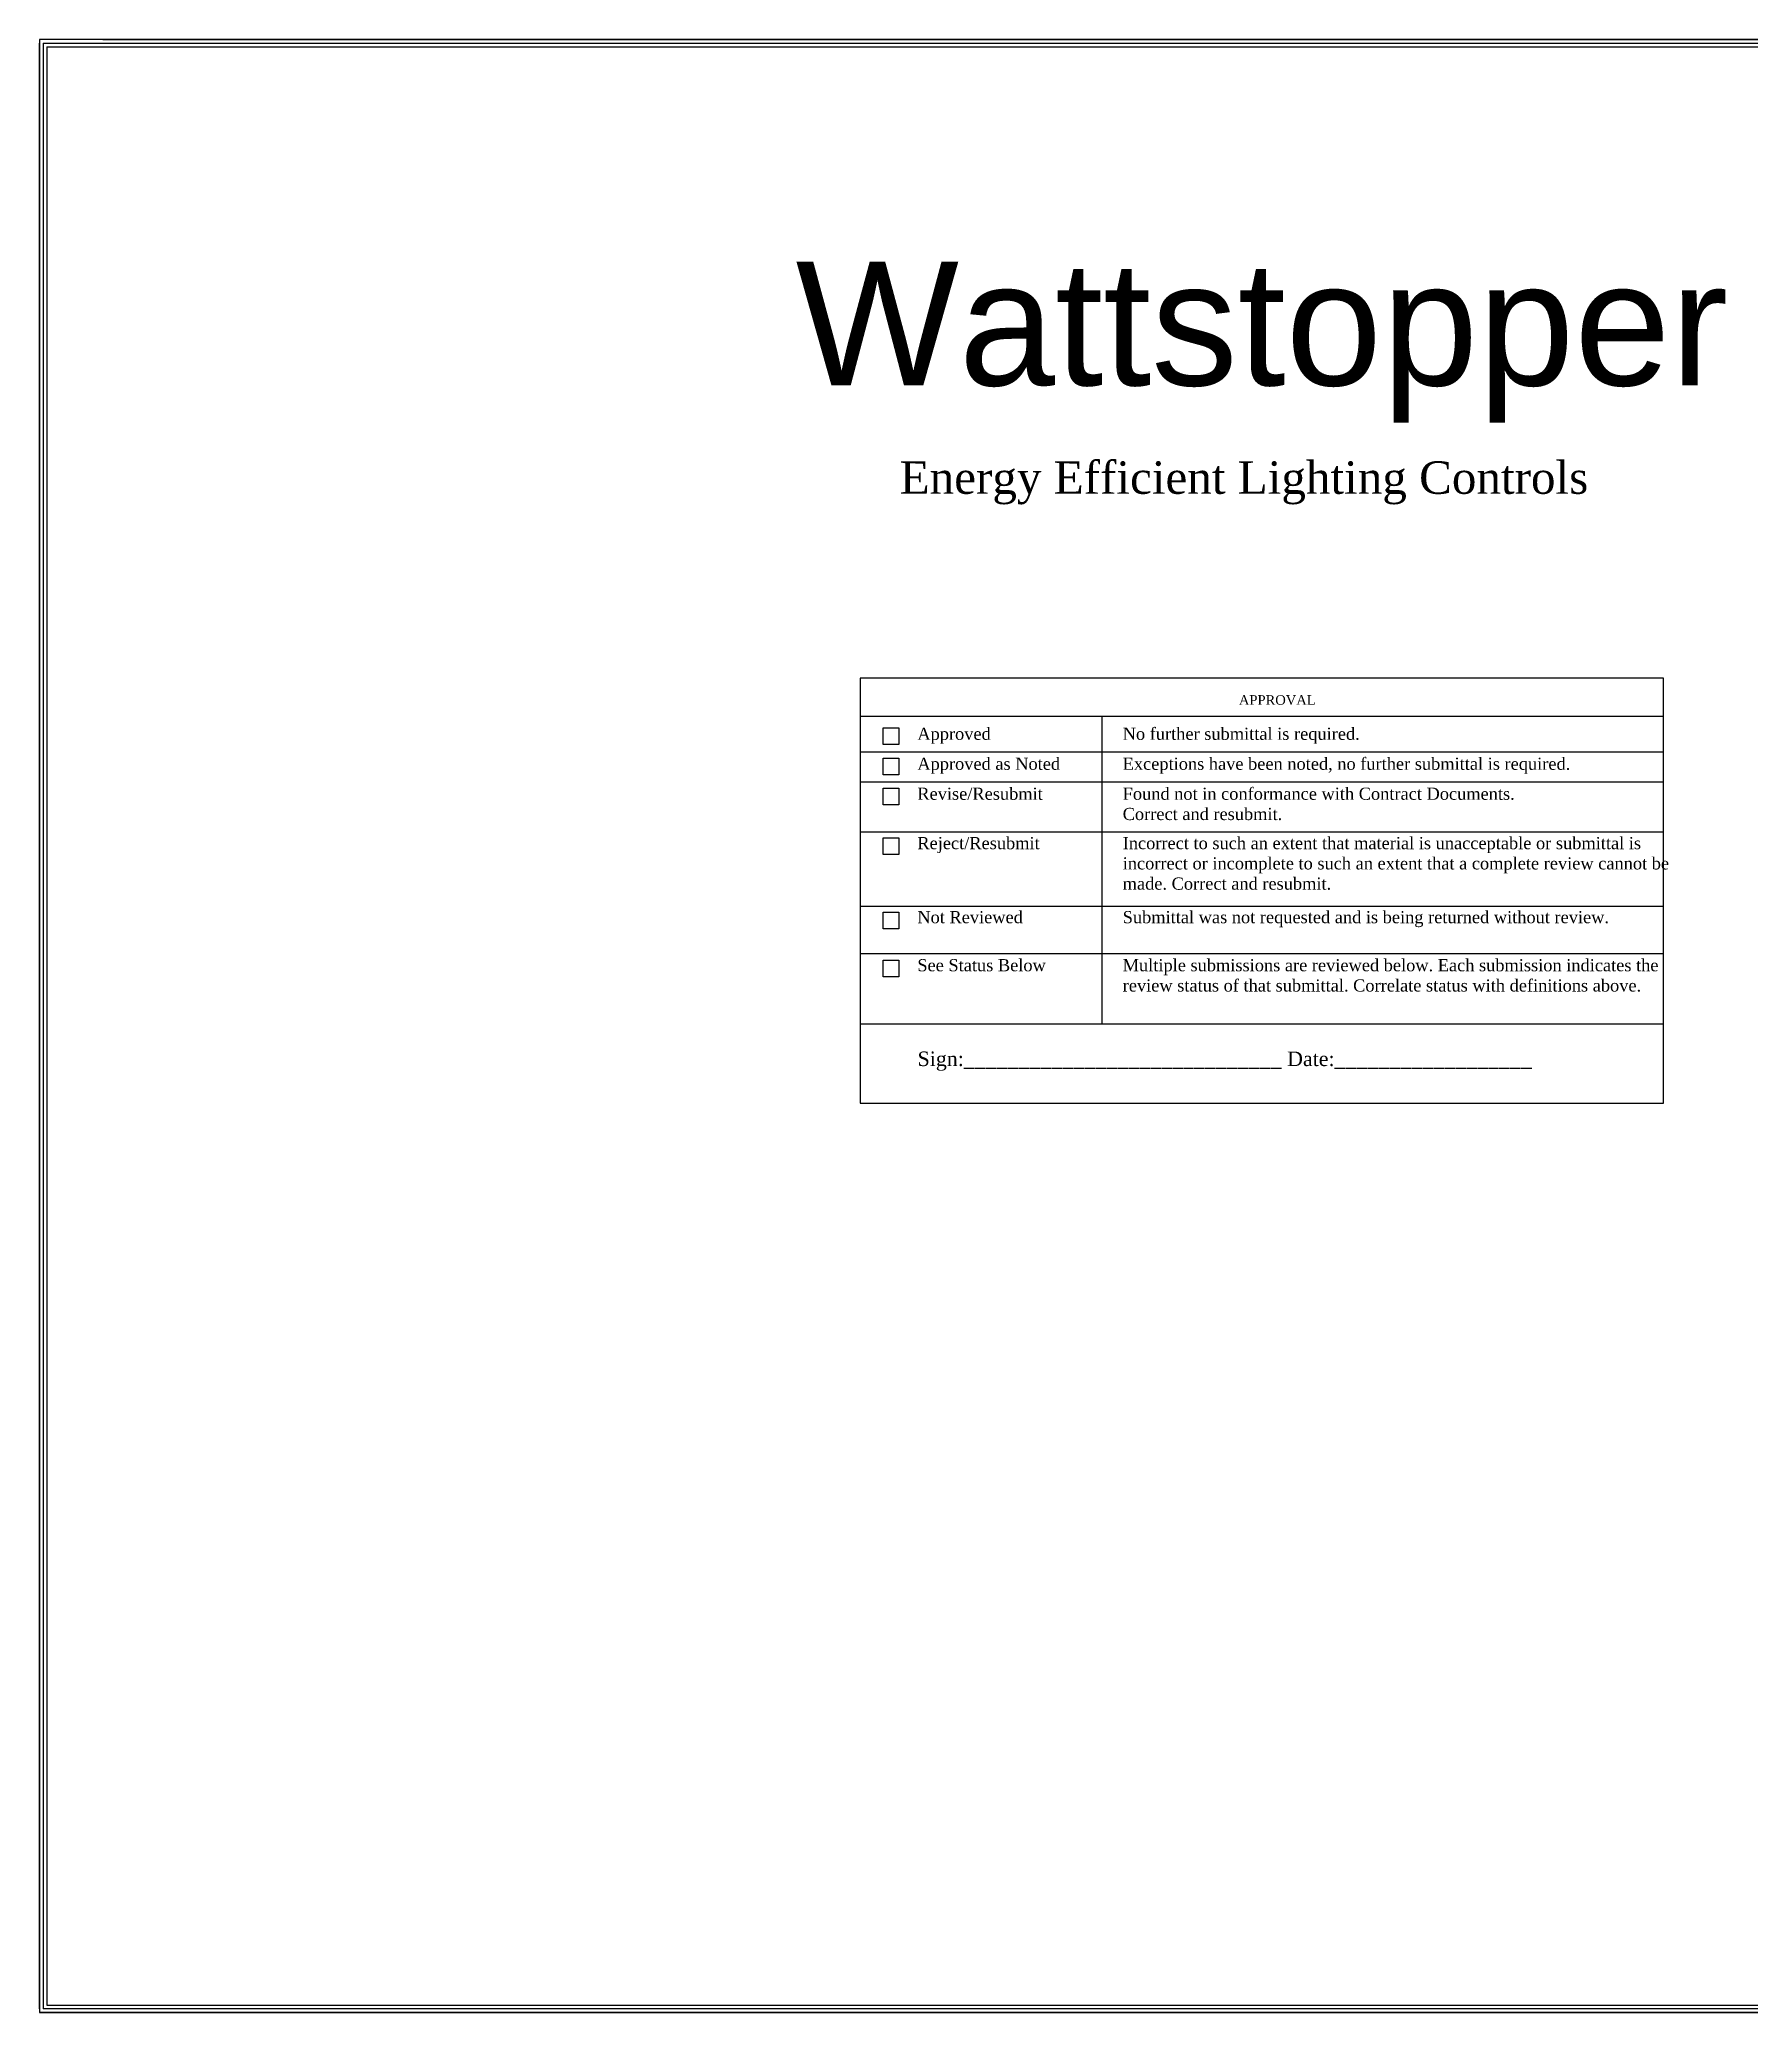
# Paper-space layout 'COMPANY 36 X 48' of a CAD drawing. Header units: inches. Extents: x -0.4 to 47.6, y 0 to 36.
# Drawn here: x -0.43 to 30.8, y 0 to 36 of the extents above; entities that cross this region are included whole.
import ezdxf
from ezdxf.enums import TextEntityAlignment as Align

# ---------------------------------------------------------------- set-up
doc = ezdxf.new("R2010")
doc.units = ezdxf.units.IN
doc.header["$MEASUREMENT"] = 0
doc.layers.add('_WS_WattStopper', color=160, linetype='Continuous')
doc.styles.add('Arial', font='arial.ttf', dxfattribs={"height": 0.1875})
doc.styles.get("Standard").update_dxf_attribs({"font": 'arial.ttf'})
doc.styles.add('WSTB', font='times.ttf')

# ---------------------------------------------------------------- blocks, each defined once
blk = doc.blocks.new('*U13')
at = {"layer": '_WS_WattStopper', "linetype": 'Continuous'}
for p, q in [((48, 36), (0, 36)), ((0, 36), (0, 0)), ((0, 0.066), (0, 35.934)), ((0.066, 35.934), (0.066, 0.066)), ((0.066, 35.934), (47.934, 35.934)), ((0.133, 35.867), (47.867, 35.867)), ((0.133, 35.867), (0.133, 0.133)), ((1.154, 36), (48, 36))]:
    blk.add_line(p, q, dxfattribs=at)
at = {"layer": '_WS_WattStopper'}
for p, q in [((19.378, 23.651), (19.378, 18.032)), ((29.626, 22.997), (14.973, 22.997)), ((29.626, 22.448), (14.973, 22.448)), ((29.626, 21.534), (14.973, 21.534)), ((29.626, 20.183), (14.973, 20.183)), ((29.626, 19.317), (14.973, 19.317)), ((29.626, 18.032), (14.973, 18.032)), ((0, 0), (48, 0)), ((47.934, 0.066), (0.066, 0.066)), ((0.133, 0.133), (47.867, 0.133)), ((48, 0), (0, 0))]:
    blk.add_line(p, q, dxfattribs=at)
for points in [[(14.973, 23.651), (14.973, 16.594), (29.626, 16.594), (29.626, 24.348), (14.973, 24.348), (14.973, 23.651)], [(15.389, 23.441), (15.676, 23.441), (15.676, 23.137), (15.389, 23.137)], [(15.389, 22.884), (15.676, 22.884), (15.676, 22.58), (15.389, 22.58)], [(15.389, 22.338), (15.676, 22.338), (15.676, 22.035), (15.389, 22.035)], [(15.389, 21.431), (15.676, 21.431), (15.676, 21.127), (15.389, 21.127)], [(15.389, 20.076), (15.676, 20.076), (15.676, 19.772), (15.389, 19.772)], [(15.389, 19.202), (15.676, 19.202), (15.676, 18.899), (15.389, 18.899)]]:
    blk.add_lwpolyline(points, close=True, dxfattribs=at)
blk.add_lwpolyline([(14.973, 23.651), (29.626, 23.651)], dxfattribs=at)
at = {"insert": (13.845, 25.539), "char_height": 0.18, "attachment_point": 6}
blk.add_mtext('\\A1;', dxfattribs=at)
at = {"layer": '_WS_WattStopper', "style": 'WSTB'}
blk.add_text('APPROVAL', height=0.1756, dxfattribs=at).set_placement((22.58, 23.861), align=Align.CENTER)
at = {"layer": '_WS_WattStopper', "insert": (22.299, 30.476), "char_height": 0.42353, "attachment_point": 5, "style": 'Arial'}
blk.add_mtext_dynamic_manual_height_columns('\\A2;{\\fArial|b0|i0|c0|p34;\\H5.3333x;Wattstopper}', width=0.68888, gutter_width=0.938, heights=[0], dxfattribs=at)
at = {"layer": '_WS_WattStopper', "linetype": 'Continuous', "insert": (11.413, 28.303), "char_height": 0.3359, "width": 20.78802, "attachment_point": 1, "style": 'WSTB'}
blk.add_mtext('\\pi4.2787;{\\H1.7653x;Energy Efficient Lighting Controls}', dxfattribs=at)
at = {"layer": '_WS_WattStopper', "attachment_point": 1, "style": 'WSTB'}
for s, insert, char_height, width in [('{\\H1.7653x;Approved}', (16.014, 23.443), 0.12559, 10.10724), ('{\\H1.7653x;No further submittal is required.}', (19.76, 23.443), 0.12559, 10.10724), ('{\\H1.7653x;Approved as Noted}', (16.014, 22.896), 0.12559, 10.10724), ('{\\H1.7653x;Exceptions have been noted, no further submittal is required.}', (19.76, 22.896), 0.12559, 10.10724), ('{\\H1.7653x;Revise/Resubmit}', (16.014, 22.349), 0.12559, 10.10724), ('{\\H1.7653x;Found not in conformance with Contract Documents. \\PCorrect and resubmit.}', (19.76, 22.349), 0.12559, 10.10724), ('{\\H1.7653x;Reject/Resubmit}', (16.014, 21.448), 0.12559, 10.10724), ('\\pt7.912;{\\H1.7653x;Incorrect to such an extent that material is unacceptable or submittal is incorrect or incomplete to such an extent that a complete review cannot be made. Correct and resubmit.}', (19.76, 21.448), 0.125587, 10.10724), ('{\\H1.7653x;Not Reviewed}', (16.014, 20.097), 0.12559, 10.10724), ('\\pt7.912;{\\H1.7653x;Submittal was not requested and is being returned without review.}', (19.76, 20.097), 0.12559, 10.10724), ('{\\H1.7653x;See Status Below}', (16.014, 19.22), 0.12559, 10.10724), ('\\pt7.912;{\\H1.7653x;Multiple submissions are reviewed below. Each submission indicates the review status of that submittal. Correlate status with definitions above.}', (19.76, 19.22), 0.125587, 10.10724), ('{\\H1.7653x;Sign:_____________________________ Date:__________________}', (16.018, 17.534), 0.14995, 14.32332)]:
    blk.add_mtext(s, dxfattribs=dict(at, insert=insert, char_height=char_height, width=width))
at = {"layer": '_WS_WattStopper', "style": 'WSTB'}
for tag, height, p in [('DOCUMENT', 0.199, (46.398, 20.831)), ('PROJECT1', 0.199, (44.798, 20.831)), ('PROJECT2', 0.199, (45.198, 20.831)), ('PROJECT3', 0.199, (45.598, 20.831)), ('PROJECT4', 0.199, (45.999, 20.831)), ('NAME', 0.199, (47.5, 20.831)), ('PRJB', 0.199, (46.899, 20.831)), ('REVISION_1', 0.126, (45.204, 12.475)), ('REVISION_2', 0.126, (45.602, 12.475)), ('REVISION_3', 0.126, (46.001, 12.475)), ('REVISION_4', 0.126, (46.399, 12.475)), ('REVISION_5', 0.126, (46.794, 12.475)), ('REVISION_6', 0.126, (47.195, 12.475)), ('REVISION_7', 0.126, (47.593, 12.475)), ('REVISION_1_DESC', 0.126, (45.204, 9.171)), ('REVISION_2_DESC', 0.126, (45.602, 9.171)), ('REVISION_3_DESC', 0.126, (46.001, 9.171)), ('REVISION_4_DESC', 0.126, (46.399, 9.171)), ('REVISION_5_DESC', 0.126, (46.797, 9.171)), ('REVISION_6_DESC', 0.126, (47.195, 9.171)), ('SHEET', 0.199, (45.793, 3.179)), ('QUOTE', 0.199, (47.394, 3.179)), ('DATE', 0.199, (46.598, 3.179))]:
    blk.add_attdef(tag, text='', height=height, rotation=90, dxfattribs=at).set_placement(p, align=Align.MIDDLE_CENTER)

psp = doc.layouts.new('COMPANY 36 X 48')

# ---------------------------------------------------------------- block references
at = {"layer": '_WS_WattStopper'}
psp.add_blockref('*U13', (-0.432, 0), dxfattribs=at)

doc.saveas('drawing.dxf')
